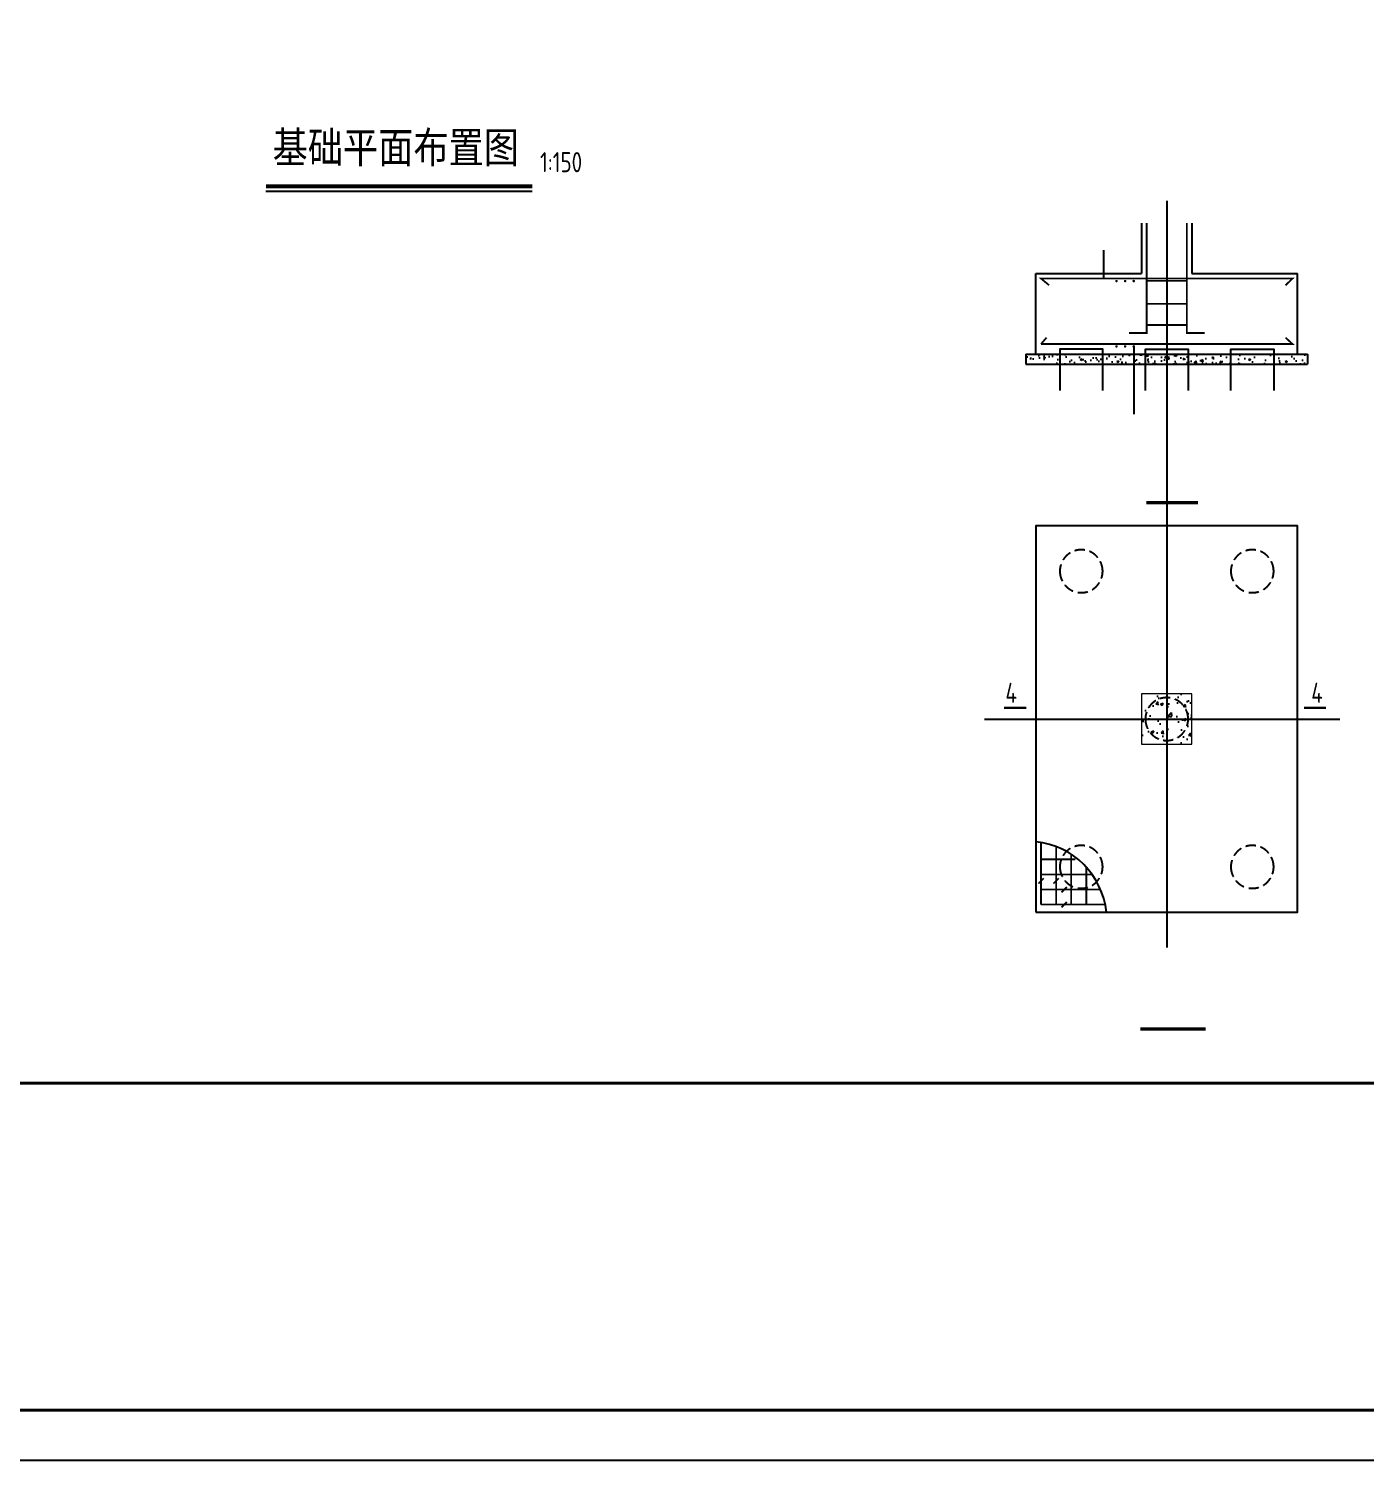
# Model space of a CAD drawing. Extents: x 447413 to 2975780, y -1432727 to 1301644.
# Drawn here: x 2667606 to 2707466, y 448798 to 491535 of the extents above; entities that cross this region are included whole.
import ezdxf
from ezdxf.enums import TextEntityAlignment as Align

# ---------------------------------------------------------------- set-up
doc = ezdxf.new("R2010")
doc.units = 0
doc.header["$LTSCALE"] = 1000
doc.header["$MEASUREMENT"] = 0
doc.linetypes.add('DASHED', pattern=[0.75, 0.5, -0.25])
for name, color, linetype in [('DIM_LEAD', 3, 'Continuous'), ('DIM_SYMB', 3, 'Continuous'), ('DOTE', 1, 'Continuous'), ('PILE_DASH', 9, 'DASHED'), ('TEXT', 6, 'Continuous'), ('图框', 253, 'Continuous'), ('文字说明', 7, 'Continuous'), ('标注', 2, 'Continuous'), ('桩', 1, 'Continuous'), ('详图', 8, 'Continuous'), ('详图钢筋', 1, 'Continuous')]:
    doc.layers.add(name, color=color, linetype=linetype)
doc.layers.add('柱', color=51, linetype='Continuous', lineweight=18)
doc.styles.add('TSSD_REIN', font='Tssdeng.shx', dxfattribs={"width": 0.7, "bigfont": 'hztxt.shx'})
doc.styles.add('标注', font='tssdeng.shx', dxfattribs={"width": 0.8, "bigfont": 'tssdchn.shx'})
doc.styles.add('楷体', font='tssdeng.shx', dxfattribs={"bigfont": 'hztxt.shx'})

# ---------------------------------------------------------------- blocks, each defined once
blk = doc.blocks.new('A$C6B0021A6')
at = {"layer": '图框', "color": 2, "const_width": 40, "elevation": -84000}
blk.add_lwpolyline([(20, 84120), (118920, 84120), (118920, 20), (20, 20)], close=True, dxfattribs=at)
at = {"layer": '图框', "color": 153, "const_width": 58, "elevation": -84000}
for points in [[(111420, 1020), (2520, 1020), (2520, 83120), (111420, 83120)], [(111420, 83120), (117920, 83120), (117920, 1020), (111420, 1020)]]:
    blk.add_lwpolyline(points, close=True, dxfattribs=at)
blk = doc.blocks.new('dggggg')
at = {"layer": '文字说明'}
h = blk.add_hatch(dxfattribs=at)
h.set_pattern_fill('AR-CONC', color=256, scale=100, style=0)
h.set_pattern_definition([(50, (-319993.44, -214422.17), (182.18467, -15.939086), [19.05, -209.55]), (355, (-319993.44, -214422.17), (-35.24283, 191.05664), [15.24, -167.64]), (100.451, (-319978.26, -214423.5), (146.9425, 175.11669), [16.19, -178.09]), (46.1842, (-319993.44, -214371.37), (271.07904, -42.04233), [28.575, -314.325]), (96.6356, (-319970.85, -214374.87), (237.40423, 247.42556), [24.285, -267.135]), (351.184, (-319993.44, -214371.37), (237.4046, 247.42512), [22.86, -251.46]), (21, (-319968.04, -214384.07), (151.61488, -102.26552), [19.05, -209.55]), (326, (-319968.04, -214384.07), (61.80203, 184.18797), [15.24, -167.64]), (71.4514, (-319955.4, -214392.59), (213.41649, 81.92286), [16.19, -178.09]), (37.5, (-319993.44, -214422.17), (3.088603, 84.555039), [0, -165.608, 0, -170.18, 0, -168.275]), (7.5, (-319993.44, -214422.17), (66.819663, 100.180575), [0, -97.028, 0, -161.798, 0, -64.135]), (327.5, (-320050.085, -214422.17), (135.590595, -5.728744), [0, -63.5, 0, -198.12, 0, -262.89]), (317.5, (-320075.49, -214422.17), (148.12918, 25.42649), [0, -82.55, 0, -131.572, 0, -186.69])])
h.paths.add_polyline_path([(1185, 7112), (848, 7112), (848, 7012), (1185, 7012)])
h.paths.add_polyline_path([(1611, 7112), (1185, 7112), (1185, 7012), (1611, 7012)])
h.paths.add_polyline_path([(1748, 7112), (1611, 7112), (1611, 7012), (1748, 7012)])
h.paths.add_polyline_path([(1920, 7112), (1748, 7112), (1748, 7012), (1920, 7012)])
h.paths.add_polyline_path([(2035, 7112), (1920, 7112), (1920, 7012), (2035, 7012)])
h.paths.add_polyline_path([(2248, 7112), (2035, 7112), (2035, 7012), (2248, 7012)])
h.paths.add_polyline_path([(2461, 7112), (2248, 7112), (2248, 7012), (2461, 7012)])
h.paths.add_polyline_path([(2885, 7112), (2461, 7112), (2461, 7012), (2885, 7012)])
h.paths.add_polyline_path([(3311, 7112), (2885, 7112), (2885, 7012), (3311, 7012)])
h.paths.add_polyline_path([(3648, 7112), (3311, 7112), (3311, 7012), (3648, 7012)])
at = {"layer": '详图'}
h = blk.add_hatch(dxfattribs=at)
h.set_pattern_fill('AR-CONC', color=256, scale=150, style=0)
h.set_pattern_definition([(50, (-802297.62, -214681.56), (273.277003, -23.90863), [28.575, -314.325]), (355, (-802297.62, -214681.56), (-52.86424, 286.58496), [22.86, -251.46]), (100.451, (-802274.85, -214683.55), (220.41375, 262.67503), [24.285, -267.135]), (46.1842, (-802297.62, -214605.36), (406.61856, -63.06349), [42.8625, -471.4875]), (96.6356, (-802263.74, -214610.6), (356.10635, 371.13833), [36.4275, -400.7025]), (351.184, (-802297.62, -214605.36), (356.1069, 371.13768), [34.29, -377.19]), (21, (-802259.52, -214624.4), (227.42232, -153.39828), [28.575, -314.325]), (326, (-802259.52, -214624.4), (92.70304, 276.28195), [22.86, -251.46]), (71.4514, (-802240.57, -214637.2), (320.12474, 122.88429), [24.285, -267.135]), (37.5, (-802297.62, -214681.56), (4.632905, 126.832558), [0, -248.412, 0, -255.27, 0, -252.4125]), (7.5, (-802297.62, -214681.56), (100.229494, 150.270862), [0, -145.542, 0, -242.697, 0, -96.2025]), (327.5, (-802382.59, -214681.56), (203.385893, -8.593116), [0, -95.25, 0, -297.18, 0, -394.335]), (317.5, (-802420.69, -214681.56), (222.193772, 38.139737), [0, -123.825, 0, -197.358, 0, -280.035])])
h.paths.add_polyline_path([(2498, 3233), (2498, 3733), (1998, 3733), (1998, 3233)])
at = {"layer": 'DIM_LEAD'}
for p, q in [((1624, 7863), (1624, 8145)), ((1920, 7188), (1920, 6515))]:
    blk.add_line(p, q, dxfattribs=at)
at = {"layer": 'DIM_SYMB', "const_width": 35}
for points in [[(2044, 5634), (2557, 5634)], [(1984, 401), (2636, 401)]]:
    blk.add_lwpolyline(points, dxfattribs=at)
at = {"layer": 'DOTE', "ltscale": 0.005}
for p, q in [((2248, 8635), (2248, 1213)), ((436, 3483), (3969, 3483))]:
    blk.add_line(p, q, dxfattribs=at)
at = {"layer": 'PILE_DASH', "ltscale": 0.2}
for points in [[(1611, 4953, 1), (1185, 4953, 1)], [(3311, 4953, 1), (2885, 4953, 1)], [(2461, 3483, 1), (2035, 3483, 1)], [(1611, 2013, 1), (1185, 2013, 1)], [(3311, 2013, 1), (2885, 2013, 1)]]:
    blk.add_lwpolyline(points, format="xyb", close=True, dxfattribs=at)
at = {"layer": '文字说明', "const_width": 25}
for points in [[(851, 3594), (630, 3594)], [(3832, 3594), (3611, 3594)]]:
    blk.add_lwpolyline(points, dxfattribs=at)
at = {"layer": '柱'}
blk.add_lwpolyline([(2498, 3233), (2498, 3733), (1998, 3733), (1998, 3233)], close=True, dxfattribs=at)
at = {"layer": '标注', "const_width": 17.5}
for points in [[(972, 1847), (1025, 1900)], [(1122, 1847), (1175, 1900)], [(1202, 1761), (1255, 1814)], [(1202, 1611), (1255, 1664)]]:
    blk.add_lwpolyline(points, dxfattribs=at)
at = {"layer": '桩'}
for points in [[(1611, 6751), (1611, 7162), (1185, 7162), (1185, 6751)], [(2035, 6751), (2035, 7162), (2461, 7162), (2461, 6751)], [(2885, 6751), (2885, 7162), (3311, 7162), (3311, 6751)]]:
    blk.add_lwpolyline(points, dxfattribs=at)
at = {"layer": '详图'}
for p, q in [((1998, 8414), (1998, 7912)), ((2048, 8414), (2048, 7912)), ((2498, 8414), (2498, 7912)), ((948, 7912), (1998, 7912)), ((948, 7112), (948, 7912)), ((2498, 7912), (3548, 7912)), ((3548, 7112), (3548, 7912)), ((848, 7112), (848, 7012)), ((848, 7112), (3648, 7112)), ((848, 7012), (3648, 7012)), ((3648, 7112), (3648, 7012))]:
    blk.add_line(p, q, dxfattribs=at)
blk.add_lwpolyline([(948, 1563), (3548, 1563), (3548, 5403), (948, 5403)], close=True, dxfattribs=at)
blk.add_arc((867, 1482), 785, 5.9062, 84.0938, dxfattribs=at)
at = {"layer": '详图钢筋', "const_width": 17.5}
for points in [[(2048, 8414), (2048, 7322), (1871, 7322)], [(2448, 8414), (2448, 7322), (2625, 7322)], [(1078, 7797), (1078, 7797), (998, 7863), (2248, 7863)], [(2048, 7840), (2448, 7840)], [(3428, 7796), (3428, 7796), (3498, 7863), (2248, 7863)], [(2048, 7612), (2448, 7612)], [(2048, 7401), (2448, 7401)], [(998, 7212), (1053, 7276)], [(3428, 7276), (3428, 7276), (3498, 7212), (2248, 7212)], [(998, 7212), (998, 7212), (998, 7212), (2248, 7212)], [(998, 1638), (998, 2256)], [(1148, 1638), (1148, 2215)], [(1298, 1638), (1298, 2138)], [(998, 2088), (1339, 2088)], [(1448, 1638), (1448, 2010)], [(998, 1938), (1506, 1938)], [(998, 1788), (1590, 1788)], [(998, 1638), (1637, 1638)]]:
    blk.add_lwpolyline(points, dxfattribs=at)
at = {"layer": '详图钢筋', "const_width": 12.5}
for points in [[(1742, 7838, -1), (1754, 7838, -1)], [(1828, 7838, -1), (1840, 7838, -1)], [(1913, 7838, -1), (1926, 7838, -1)], [(1742, 7188, 1), (1754, 7188, 1)], [(1828, 7188, 1), (1840, 7188, 1)], [(1913, 7188, 1), (1926, 7188, 1)]]:
    blk.add_lwpolyline(points, format="xyb", close=True, dxfattribs=at)
at = {"layer": '文字说明', "style": '标注', "width": 0.8}
for p in [(644, 3644), (3684, 3644)]:
    blk.add_text('4', height=200, dxfattribs=at).set_placement(p)

msp = doc.modelspace()

# ---------------------------------------------------------------- linework, layer by layer
at = {"layer": 'TEXT'}
msp.add_line((2674679.7, 486687.8, 126000), (2682622.2, 486687.8, 126000), dxfattribs=at)
msp.add_line((2674679.7, 486687.8, 126000), (2682622.2, 486687.8, 126000), dxfattribs=at)
at = {"layer": 'TEXT', "const_width": 118.8, "elevation": 126000}
msp.add_lwpolyline([(2674679.7, 486836.3), (2682622.2, 486836.3)], dxfattribs=at)
msp.add_lwpolyline([(2674679.7, 486836.3), (2682622.2, 486836.3)], dxfattribs=at)

# ---------------------------------------------------------------- block references
at = {"xscale": 1.5, "yscale": 1.5, "zscale": 1.5, "rotation": 270}
msp.add_blockref('A$C6B0021A6', (2617168.3, 627208.4, 252000), dxfattribs=at)
at = {"xscale": 3, "yscale": 3, "zscale": 3}
msp.add_blockref('dggggg', (2694800.5, 460492), dxfattribs=at)

# ---------------------------------------------------------------- texts
at = {"layer": 'TEXT', "style": '楷体'}
msp.add_text('基础平面布置图', height=1050, dxfattribs=at).set_placement((2674879.7, 487116.4, 126000), align=Align.BOTTOM_LEFT)
at = {"layer": 'TEXT', "ltscale": 99, "style": 'TSSD_REIN', "width": 0.8}
msp.add_text('1:150', height=600, dxfattribs=at).set_placement((2682857.2, 487252.6, 126000))

doc.saveas('drawing.dxf')
